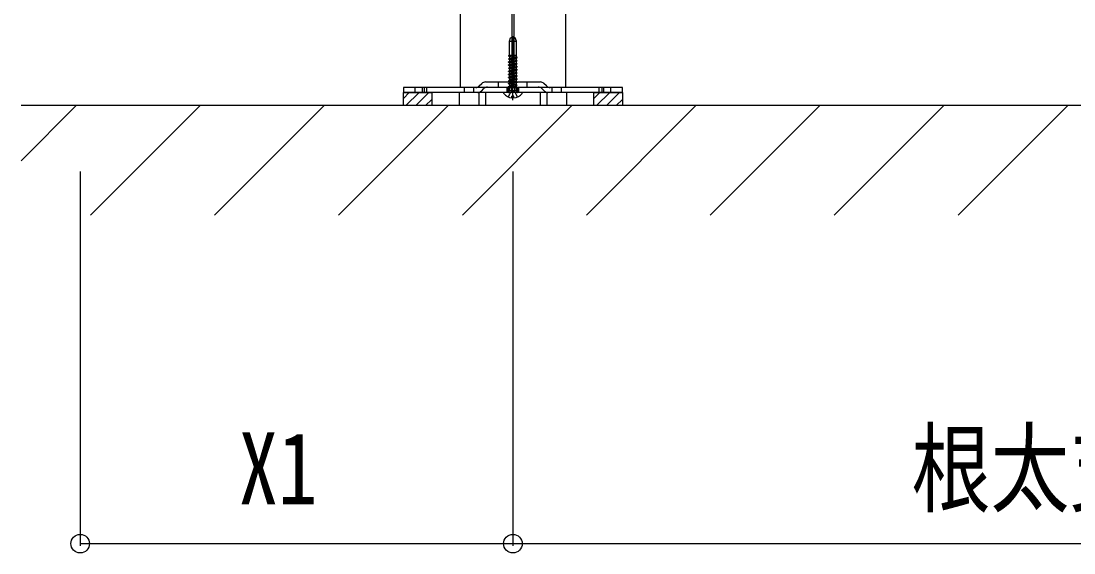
# Model space of a CAD drawing. Units: millimetres, scale not verified. Extents: x -4205 to 4205, y -2970 to 2970.
# Drawn here: x -2505 to -2024.4, y -1034.2 to -791.4 of the extents above; entities that cross this region are included whole.
import ezdxf
from ezdxf.enums import TextEntityAlignment as Align

# ---------------------------------------------------------------- set-up
doc = ezdxf.new("R2010")
doc.units = ezdxf.units.MM
doc.header["$LTSCALE"] = 20
for name, color, linetype in [('0-5_YKK_13', 4, 'Continuous'), ('0-6_YKK_D', 6, 'Continuous'), ('0-8_YSS_K', 3, 'Continuous')]:
    doc.layers.add(name, color=color, linetype=linetype)
doc.styles.add('ＭＳ ゴシック', font='')
doc.styles.get('ＭＳ ゴシック').set_extended_font_data('MS Gothic')

msp = doc.modelspace()

# ---------------------------------------------------------------- linework, layer by layer
at = {"layer": '0-5_YKK_13'}
for p, q in [((-2304.5, -711.7), (-2304.5, -821.7)), ((-2281, -711.7), (-2281, -821.7)), ((-2280, -711.7), (-2280, -821.7)), ((-2256.5, -711.7), (-2256.5, -821.7)), ((-2282.1, -800.5), (-2281.55, -799)), ((-2282.1, -807), (-2282.1, -800.5)), ((-2279.45, -799), (-2281.55, -799)), ((-2280.5, -827.5), (-2280.5, -798.34)), ((-2278.9, -807), (-2278.9, -800.5)), ((-2282.5, -807.29), (-2280.81, -807)), ((-2282.5, -807.19), (-2281.38, -807)), ((-2282.5, -807.19), (-2282.17, -807)), ((-2282.5, -807.29), (-2282.5, -807.19)), ((-2282.5, -807.29), (-2282, -807.58)), ((-2282.17, -807), (-2278.9, -807)), ((-2282, -807.58), (-2279.48, -807)), ((-2279, -807), (-2279, -807.51)), ((-2279, -807), (-2279, -807.62)), ((-2282.5, -808.6), (-2278.5, -807.91)), ((-2282.5, -808.7), (-2278.5, -808.01)), ((-2282.5, -808.6), (-2282, -808.31)), ((-2282.5, -808.7), (-2282.5, -808.6)), ((-2282.5, -808.7), (-2282, -808.99)), ((-2282.5, -810.01), (-2278.5, -809.32)), ((-2282.5, -810.11), (-2278.5, -809.42)), ((-2282.5, -810.01), (-2282, -809.72)), ((-2282.5, -810.11), (-2282.5, -810.01)), ((-2282.5, -810.11), (-2282, -810.4)), ((-2282.5, -811.42), (-2278.5, -810.73)), ((-2282.5, -811.52), (-2278.5, -810.83)), ((-2282.5, -811.42), (-2282, -811.13)), ((-2282.5, -811.52), (-2282.5, -811.42)), ((-2282.5, -811.52), (-2282, -811.81)), ((-2282.5, -812.83), (-2278.5, -812.14)), ((-2282, -807.58), (-2282, -808.2)), ((-2282, -807.58), (-2282, -808.31)), ((-2282, -808.31), (-2279, -807.62)), ((-2282, -808.99), (-2279, -808.3)), ((-2282, -808.99), (-2282, -809.72)), ((-2279, -809.03), (-2282, -809.72)), ((-2282, -810.4), (-2279, -809.71)), ((-2282, -810.4), (-2282, -811.13)), ((-2282, -811.13), (-2279, -810.44)), ((-2282, -811.81), (-2279, -811.12)), ((-2282, -811.81), (-2282, -812.54)), ((-2279, -811.85), (-2282, -812.54)), ((-2279, -807.62), (-2278.5, -807.91)), ((-2279, -808.3), (-2278.5, -808.01)), ((-2279, -809.71), (-2278.5, -809.42)), ((-2279, -809.71), (-2279, -810.44)), ((-2279, -810.44), (-2278.5, -810.73)), ((-2279, -811.12), (-2278.5, -810.83)), ((-2278.5, -808.01), (-2278.5, -807.91)), ((-2278.5, -809.42), (-2278.5, -809.32)), ((-2278.5, -810.83), (-2278.5, -810.73)), ((-2278.5, -812.24), (-2278.5, -812.14)), ((-2282.5, -812.93), (-2278.5, -812.24)), ((-2282.5, -812.83), (-2282, -812.54)), ((-2282.5, -812.93), (-2282.5, -812.83)), ((-2282.5, -812.93), (-2282, -813.22)), ((-2282.5, -814.24), (-2278.5, -813.55)), ((-2282.5, -814.34), (-2278.5, -813.65)), ((-2282.5, -814.24), (-2282, -813.95)), ((-2282.5, -814.34), (-2282.5, -814.24)), ((-2282.5, -814.34), (-2282, -814.63)), ((-2282.5, -815.65), (-2278.5, -814.96)), ((-2282.5, -815.75), (-2278.5, -815.06)), ((-2282.5, -815.65), (-2282, -815.36)), ((-2282.5, -815.75), (-2282.5, -815.65)), ((-2282.5, -815.75), (-2282, -816.04)), ((-2282.5, -817.06), (-2278.5, -816.37)), ((-2282.5, -817.16), (-2278.5, -816.47)), ((-2282.5, -817.06), (-2282, -816.77)), ((-2282, -813.22), (-2279, -812.53)), ((-2282, -813.22), (-2282, -813.95)), ((-2282, -813.95), (-2279, -813.26)), ((-2282, -814.5), (-2279, -813.81)), ((-2282, -814.63), (-2279, -813.94)), ((-2282, -814.63), (-2282, -815.36)), ((-2279, -814.67), (-2282, -815.36)), ((-2282, -816.04), (-2279, -815.35)), ((-2282, -816.04), (-2282, -816.77)), ((-2282, -816.77), (-2279, -816.08)), ((-2282, -817.45), (-2279, -816.76)), ((-2279, -812.53), (-2278.5, -812.24)), ((-2279, -812.53), (-2279, -813.26)), ((-2279, -813.26), (-2278.5, -813.55)), ((-2279, -813.94), (-2278.5, -813.65)), ((-2279, -813.94), (-2279, -814.67)), ((-2279, -814.67), (-2278.5, -814.96)), ((-2279, -815.35), (-2278.5, -815.06)), ((-2279, -815.35), (-2279, -816.08)), ((-2279, -816.08), (-2278.5, -816.37)), ((-2279, -816.76), (-2278.5, -816.47)), ((-2278.5, -813.65), (-2278.5, -813.55)), ((-2278.5, -815.06), (-2278.5, -814.96)), ((-2278.5, -816.47), (-2278.5, -816.37)), ((-2330.5, -821.7), (-2330.5, -824)), ((-2230.5, -821.7), (-2330.5, -821.7)), ((-2325.25, -821.7), (-2325.25, -824)), ((-2321.85, -821.7), (-2321.85, -824)), ((-2321.04, -821.7), (-2321.04, -824)), ((-2319.75, -824), (-2319.75, -821.7)), ((-2256.5, -821.7), (-2304.5, -821.7)), ((-2302.75, -821.7), (-2302.75, -824)), ((-2298.25, -824), (-2298.25, -821.7)), ((-2295.83, -821.03), (-2294.67, -819.87)), ((-2293.05, -819.2), (-2267.95, -819.2)), ((-2292.09, -821.5), (-2268.91, -821.5)), ((-2287, -821.5), (-2287, -819.2)), ((-2283.25, -821.7), (-2283.25, -824)), ((-2282.75, -821.7), (-2282.75, -824)), ((-2282.5, -817.16), (-2282.5, -817.06)), ((-2282.5, -817.16), (-2282, -817.45)), ((-2282.5, -818.47), (-2278.5, -817.78)), ((-2282.5, -818.57), (-2278.5, -817.88)), ((-2282.5, -818.47), (-2282, -818.18)), ((-2282.5, -818.57), (-2282.5, -818.47)), ((-2282.5, -818.57), (-2282, -818.86)), ((-2282.5, -819.88), (-2278.5, -819.19)), ((-2282.5, -819.98), (-2278.5, -819.29)), ((-2282.5, -819.88), (-2282, -819.59)), ((-2282.5, -819.98), (-2282.5, -819.88)), ((-2282.5, -819.98), (-2282, -820.27)), ((-2282.5, -821.29), (-2278.5, -820.6)), ((-2282.5, -821.39), (-2278.5, -820.7)), ((-2282.5, -821.29), (-2282, -821)), ((-2282.5, -821.39), (-2282.5, -821.29)), ((-2282.5, -821.39), (-2282, -821.68)), ((-2282, -817.45), (-2282, -818.18)), ((-2279, -817.49), (-2282, -818.18)), ((-2282, -818.86), (-2279, -818.17)), ((-2282, -818.86), (-2282, -819.59)), ((-2282, -819.59), (-2279, -818.9)), ((-2282, -820.27), (-2279, -819.58)), ((-2282, -820.27), (-2282, -821)), ((-2279, -820.31), (-2282, -821)), ((-2282, -821.68), (-2279, -820.98)), ((-2282, -821.68), (-2282, -821.69)), ((-2281.23, -821.7), (-2281.23, -824)), ((-2279.81, -821.7), (-2279.81, -824)), ((-2279, -818.17), (-2278.5, -817.88)), ((-2279, -818.17), (-2279, -818.9)), ((-2279, -818.9), (-2278.5, -819.19)), ((-2279, -819.58), (-2278.5, -819.29)), ((-2279, -820.99), (-2278.5, -820.7)), ((-2279, -820.99), (-2279, -821.69)), ((-2278.88, -823.09), (-2278.88, -821.69)), ((-2278.5, -817.88), (-2278.5, -817.78)), ((-2278.5, -819.29), (-2278.5, -819.19)), ((-2278.5, -820.7), (-2278.5, -820.6)), ((-2278.25, -824), (-2278.25, -821.7)), ((-2277.75, -824), (-2277.75, -821.7)), ((-2274, -821.5), (-2274, -819.2)), ((-2265.17, -821.03), (-2266.33, -819.87)), ((-2262.75, -821.7), (-2262.75, -824)), ((-2258.25, -824), (-2258.25, -821.7)), ((-2241.25, -821.7), (-2241.25, -824)), ((-2239.96, -821.7), (-2239.96, -824)), ((-2239.15, -821.7), (-2239.15, -824)), ((-2235.75, -824), (-2235.75, -821.7)), ((-2230.5, -824), (-2230.5, -821.7)), ((-2230.5, -824), (-2330.5, -824)), ((-2280.5, -824), (-2317.5, -824)), ((-2317.5, -824), (-2317.5, -830)), ((-2305, -824), (-2305, -830)), ((-2296, -824), (-2296, -830)), ((-2294.87, -823.33), (-2293.72, -822.17)), ((-2293, -824), (-2293, -830)), ((-2276.52, -824), (-2284.48, -824)), ((-2282.58, -826.08), (-2281.65, -824.21)), ((-2281.65, -824.21), (-2280.5, -823.6)), ((-2280.93, -826.48), (-2280.93, -825.6)), ((-2243.5, -824), (-2280.5, -824)), ((-2278.6, -823.87), (-2278.88, -823.09)), ((-2268, -824), (-2268, -830)), ((-2266.13, -823.33), (-2267.28, -822.17)), ((-2265, -824), (-2265, -830)), ((-2262.32, -824), (-2262.32, -824)), ((-2262.32, -824), (-2262.32, -824)), ((-2256, -824), (-2256, -830)), ((-2243.5, -830), (-2243.5, -824)), ((-2280.5, -830), (-2317.5, -830)), ((-2243.5, -830), (-2280.5, -830))]:
    msp.add_line(p, q, dxfattribs=at)
for points in [[(-2282.1, -800.5), (-2278.9, -800.5), (-2279.45, -799)], [(-2279, -808.3), (-2279, -809.03), (-2278.5, -809.32)], [(-2279, -811.12), (-2279, -811.85), (-2278.5, -812.14)], [(-2279, -816.76), (-2279, -817.49), (-2278.5, -817.78)], [(-2282.12, -823.09), (-2282.12, -821.69), (-2278.88, -821.69)], [(-2279, -819.58), (-2279, -820.31), (-2278.5, -820.6)], [(-2282.4, -823.87), (-2282.12, -823.09), (-2278.88, -823.09)], [(-2280.08, -826.48), (-2280.08, -825.6), (-2280.93, -825.6)], [(-2278.43, -826.08), (-2279.36, -824.21), (-2280.5, -823.6)]]:
    msp.add_lwpolyline(points, dxfattribs=at)
for centre, radius, start, end in [((-2297.45, -819.4), 2.3, 270, 315), ((-2293.05, -821.5), 2.3, 90, 135), ((-2292.09, -823.8), 2.3, 90, 135), ((-2268.91, -823.8), 2.3, 45, 90), ((-2267.95, -821.5), 2.3, 45, 90), ((-2263.55, -819.4), 2.3, 225, 270), ((-2296.5, -821.7), 2.3, 270, 315), ((-2284.48, -824.27), 0.274, 90, 217.7141), ((-2280.5, -821.2), 5.3, 217.7141, 265.4006), ((-2282.59, -823.8), 0.2, 270, 340), ((-2280.5, -821.2), 5.3, 274.5994, 322.2859), ((-2278.41, -823.8), 0.2, 200, 270), ((-2276.52, -824.27), 0.274, 322.2859, 90), ((-2264.5, -821.7), 2.3, 225, 270)]:
    msp.add_arc(centre, radius, start, end, dxfattribs=at)
at = {"layer": '0-6_YKK_D'}
for p, q in [((-2478, -860), (-2478, -1031)), ((-2280.5, -860), (-2280.5, -1031)), ((-2280.5, -860), (-2280.5, -1031)), ((-2478, -1030), (-2280.5, -1030)), ((-2280.5, -1030), (-1580.5, -1030))]:
    msp.add_line(p, q, dxfattribs=at)
for centre in [(-2478, -1030), (-2280.5, -1030), (-2280.5, -1030)]:
    msp.add_circle(centre, 4.25, dxfattribs=at)
at = {"layer": '0-8_YSS_K'}
for p, q in [((-2330.5, -826.71), (-2327.79, -824)), ((-2329.3, -830), (-2323.3, -824)), ((-2324.81, -830), (-2318.81, -824)), ((-2243.5, -826.71), (-2240.79, -824)), ((-2242.3, -830), (-2236.3, -824)), ((-2237.81, -830), (-2231.81, -824)), ((-656, -830), (-2505, -830)), ((-2505, -855.2), (-2479.8, -830)), ((-2473.23, -880), (-2423.23, -830)), ((-2416.67, -880), (-2366.67, -830)), ((-2360.1, -880), (-2310.1, -830)), ((-2320.32, -830), (-2317.5, -827.18)), ((-2303.53, -880), (-2253.53, -830)), ((-2246.96, -880), (-2196.96, -830)), ((-2233.32, -830), (-2230.5, -827.18)), ((-2190.39, -880), (-2140.39, -830)), ((-2133.82, -880), (-2083.82, -830)), ((-2077.25, -880), (-2027.25, -830))]:
    msp.add_line(p, q, dxfattribs=at)
for points in [[(-2330.5, -824), (-2317.5, -824), (-2317.5, -830), (-2330.5, -830)], [(-2243.5, -824), (-2230.5, -824), (-2230.5, -830), (-2243.5, -830)]]:
    msp.add_lwpolyline(points, close=True, dxfattribs=at)

# ---------------------------------------------------------------- texts
at = {"layer": '0-6_YKK_D', "style": 'ＭＳ ゴシック', "width": 0.8}
for s, p in [('根太支持材ピッチ', (-2098.5, -1022)), ('X1', (-2405.65, -1022))]:
    msp.add_text(s, height=32.99, dxfattribs=at).set_placement(p, align=Align.BOTTOM_LEFT)

doc.saveas('drawing.dxf')
